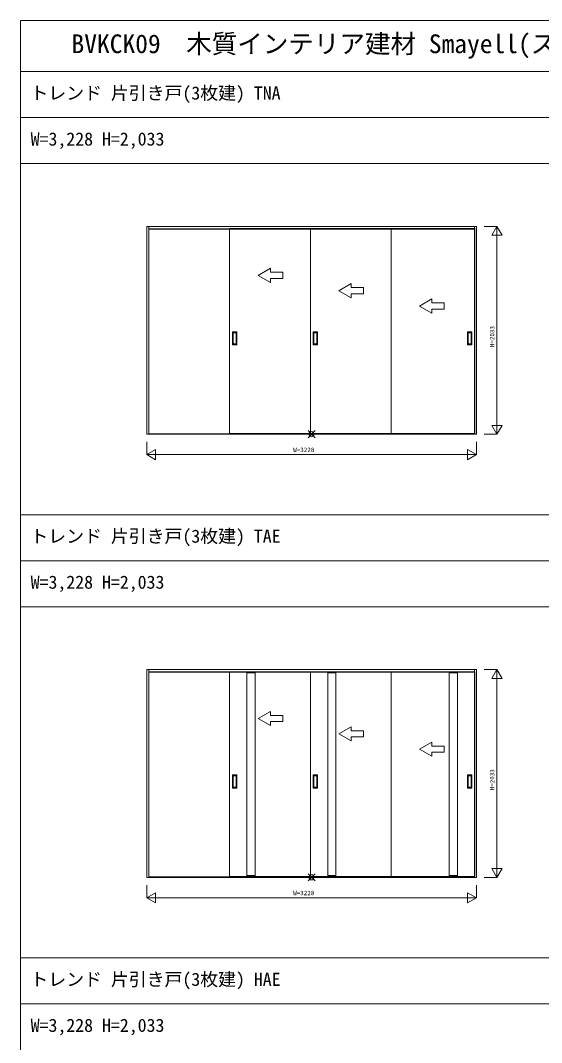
# Model space of a CAD drawing. Units: millimetres, scale not verified. Extents: x -14341 to 14341, y -10000 to 10000.
# Drawn here: x -14341 to -9240, y 1 to 10000 of the extents above; entities that cross this region are included whole.
import ezdxf
from ezdxf.enums import TextEntityAlignment as Align

# ---------------------------------------------------------------- set-up
doc = ezdxf.new("R2010")
doc.units = ezdxf.units.MM
doc.header["$LTSCALE"] = 50
doc.layers.add('0-0_0', color=7, linetype='Continuous')
for name, color, linetype, lineweight in [('0-1_YKK_F1', 7, 'Continuous', 18), ('0-2_YKK_IN', 1, 'Continuous', 18), ('0-3_YKK_A1', 4, 'Continuous', 18), ('0-4_YKK_N1', 2, 'Continuous', 18)]:
    doc.layers.add(name, color=color, linetype=linetype, lineweight=lineweight)
doc.styles.add('ＭＳ ゴシック', font='')
doc.styles.get('ＭＳ ゴシック').set_extended_font_data('MS Gothic')

msp = doc.modelspace()

# ---------------------------------------------------------------- linework, layer by layer
at = {"layer": '0-1_YKK_F1'}
for p, q in [((-14340.51, -10000), (-14340.51, 10000)), ((-14340.51, 10000), (14340.51, 10000)), ((-14340.51, 9500), (14159.49, 9500)), ((-14340.51, 9050), (14159.49, 9050)), ((-14340.51, 8600), (14159.49, 8600)), ((-14340.51, 5165), (14159.49, 5165)), ((-14340.51, 4715), (14159.49, 4715)), ((-14340.51, 4265), (14159.49, 4265)), ((-14340.51, 830), (14159.49, 830)), ((-14340.51, 380), (14159.49, 380))]:
    msp.add_line(p, q, dxfattribs=at)
at = {"layer": '0-2_YKK_IN'}
for p, q in [((-11525.86, 5917.14), (-11455.15, 5987.86)), ((-11525.86, 5987.86), (-11455.15, 5917.14)), ((-11525.86, 1582.14), (-11455.15, 1652.86)), ((-11525.86, 1652.86), (-11455.15, 1582.14))]:
    msp.add_line(p, q, dxfattribs=at)
for centre in [(-11490.51, 5952.5), (-11490.51, 1617.5)]:
    msp.add_circle(centre, 25, dxfattribs=at)
at = {"layer": '0-3_YKK_A1'}
for p, q in [((-13104.51, 7985.5), (-9876.51, 7985.5)), ((-13104.51, 5952.5), (-13104.51, 7985.5)), ((-13084.51, 7985.5), (-13084.51, 7955.5)), ((-13084.51, 7961.5), (-9896.51, 7961.5)), ((-13084.51, 7958.5), (-9896.51, 7958.5)), ((-13084.51, 5956.5), (-13084.51, 7955.5)), ((-9896.51, 7985.5), (-9896.51, 7955.5)), ((-9896.51, 5956.5), (-9896.51, 7955.5)), ((-9893.01, 5960.5), (-9893.01, 7964.5)), ((-9876.51, 5952.5), (-9876.51, 7985.5)), ((-12013.01, 7506), (-11893.01, 7575.28)), ((-12013.01, 7506), (-11893.01, 7436.72)), ((-11893.01, 7536), (-11893.01, 7575.28)), ((-11893.01, 7436.72), (-11893.01, 7476)), ((-11223.01, 7356), (-11103.01, 7425.28)), ((-11103.01, 7386), (-11103.01, 7425.28)), ((-11223.01, 7356), (-11103.01, 7286.72)), ((-11103.01, 7286.72), (-11103.01, 7326)), ((-10433.01, 7206), (-10313.01, 7275.28)), ((-10433.01, 7206), (-10313.01, 7136.72)), ((-10313.01, 7236), (-10313.01, 7275.28)), ((-10313.01, 7136.72), (-10313.01, 7176)), ((-12264.01, 6826.5), (-12264.01, 6954.5)), ((-12223.01, 6955.5), (-12263.01, 6955.5)), ((-12258.01, 6836.5), (-12258.01, 6944.5)), ((-12257.01, 6945.5), (-12229.01, 6945.5)), ((-12228.01, 6944.5), (-12228.01, 6836.5)), ((-12222.01, 6826.5), (-12222.01, 6954.5)), ((-11474.01, 6826.5), (-11474.01, 6954.5)), ((-11433.01, 6955.5), (-11473.01, 6955.5)), ((-11468.01, 6836.5), (-11468.01, 6944.5)), ((-11467.01, 6945.5), (-11439.01, 6945.5)), ((-11438.01, 6944.5), (-11438.01, 6836.5)), ((-11432.01, 6826.5), (-11432.01, 6954.5)), ((-9964.01, 6826.5), (-9964.01, 6954.5)), ((-9963.01, 6955.5), (-9923.01, 6955.5)), ((-9958.01, 6944.5), (-9958.01, 6836.5)), ((-9929.01, 6945.5), (-9957.01, 6945.5)), ((-9928.01, 6836.5), (-9928.01, 6944.5)), ((-9922.01, 6826.5), (-9922.01, 6954.5)), ((-12223.01, 6825.5), (-12263.01, 6825.5)), ((-12229.01, 6835.5), (-12257.01, 6835.5)), ((-11433.01, 6825.5), (-11473.01, 6825.5)), ((-11439.01, 6835.5), (-11467.01, 6835.5)), ((-9963.01, 6825.5), (-9923.01, 6825.5)), ((-9957.01, 6835.5), (-9929.01, 6835.5)), ((-9876.51, 5952.5), (-13104.51, 5952.5)), ((-13084.51, 5952.5), (-13084.51, 5956.5)), ((-9896.51, 5956.5), (-13084.51, 5956.5)), ((-12293.01, 5960.5), (-11503.01, 5960.5)), ((-11503.01, 5960.5), (-10713.01, 5960.5)), ((-10713.01, 5960.5), (-9893.01, 5960.5)), ((-9896.51, 5952.5), (-9896.51, 5956.5)), ((-13104.51, 3650.5), (-9876.51, 3650.5)), ((-13104.51, 1617.5), (-13104.51, 3650.5)), ((-13084.51, 3650.5), (-13084.51, 3620.5)), ((-13084.51, 3626.5), (-9896.51, 3626.5)), ((-13084.51, 3623.5), (-9896.51, 3623.5)), ((-13084.51, 1621.5), (-13084.51, 3620.5)), ((-10463.01, 3629.5), (-10143.01, 3629.5)), ((-10143.01, 1625.5), (-10143.01, 3629.5)), ((-10063.01, 1625.5), (-10063.01, 3629.5)), ((-10063.01, 3629.5), (-9893.01, 3629.5)), ((-9896.51, 3650.5), (-9896.51, 3620.5)), ((-9896.51, 1621.5), (-9896.51, 3620.5)), ((-9893.01, 3629.5), (-9893.01, 1625.5)), ((-9876.51, 1617.5), (-9876.51, 3650.5)), ((-12013.01, 3171), (-11893.01, 3240.28)), ((-11893.01, 3201), (-11893.01, 3240.28)), ((-12013.01, 3171), (-11893.01, 3101.72)), ((-11893.01, 3101.72), (-11893.01, 3141)), ((-11223.01, 3021), (-11103.01, 3090.28)), ((-11223.01, 3021), (-11103.01, 2951.72)), ((-11103.01, 3051), (-11103.01, 3090.28)), ((-11103.01, 2951.72), (-11103.01, 2991)), ((-10433.01, 2871), (-10313.01, 2940.28)), ((-10313.01, 2901), (-10313.01, 2940.28)), ((-10433.01, 2871), (-10313.01, 2801.72)), ((-10313.01, 2801.72), (-10313.01, 2841)), ((-12264.01, 2491.5), (-12264.01, 2619.5)), ((-12223.01, 2620.5), (-12263.01, 2620.5)), ((-12258.01, 2501.5), (-12258.01, 2609.5)), ((-12257.01, 2610.5), (-12229.01, 2610.5)), ((-12228.01, 2609.5), (-12228.01, 2501.5)), ((-12222.01, 2491.5), (-12222.01, 2619.5)), ((-11474.01, 2491.5), (-11474.01, 2619.5)), ((-11433.01, 2620.5), (-11473.01, 2620.5)), ((-11468.01, 2501.5), (-11468.01, 2609.5)), ((-11467.01, 2610.5), (-11439.01, 2610.5)), ((-11438.01, 2609.5), (-11438.01, 2501.5)), ((-11432.01, 2491.5), (-11432.01, 2619.5)), ((-9964.01, 2491.5), (-9964.01, 2619.5)), ((-9963.01, 2620.5), (-9923.01, 2620.5)), ((-9958.01, 2609.5), (-9958.01, 2501.5)), ((-9929.01, 2610.5), (-9957.01, 2610.5)), ((-9928.01, 2501.5), (-9928.01, 2609.5)), ((-9922.01, 2491.5), (-9922.01, 2619.5)), ((-12229.01, 2500.5), (-12257.01, 2500.5)), ((-11439.01, 2500.5), (-11467.01, 2500.5)), ((-9957.01, 2500.5), (-9929.01, 2500.5)), ((-12223.01, 2490.5), (-12263.01, 2490.5)), ((-11433.01, 2490.5), (-11473.01, 2490.5)), ((-9963.01, 2490.5), (-9923.01, 2490.5)), ((-9876.51, 1617.5), (-13104.51, 1617.5)), ((-13084.51, 1617.5), (-13084.51, 1621.5)), ((-9896.51, 1621.5), (-13084.51, 1621.5)), ((-12123.01, 1636), (-12043.01, 1636)), ((-12043.01, 1626), (-12123.01, 1626)), ((-11333.01, 1636), (-11253.01, 1636)), ((-11253.01, 1626), (-11333.01, 1626)), ((-10713.01, 1625.5), (-10463.01, 1625.5)), ((-10143.01, 1625.5), (-10463.01, 1625.5)), ((-10063.01, 1636), (-10143.01, 1636)), ((-10143.01, 1626), (-10063.01, 1626)), ((-9893.01, 1625.5), (-10063.01, 1625.5)), ((-9896.51, 1617.5), (-9896.51, 1621.5))]:
    msp.add_line(p, q, dxfattribs=at)
for points in [[(-11503.01, 7964.5), (-12293.01, 7964.5), (-12293.01, 5960.5)], [(-10713.01, 7964.5), (-11503.01, 7964.5), (-11503.01, 5960.5)], [(-9893.01, 7964.5), (-10713.01, 7964.5), (-10713.01, 5960.5)], [(-11893.01, 7536), (-11773.01, 7536), (-11773.01, 7476), (-11893.01, 7476)], [(-11103.01, 7386), (-10983.01, 7386), (-10983.01, 7326), (-11103.01, 7326)], [(-10313.01, 7236), (-10193.01, 7236), (-10193.01, 7176), (-10313.01, 7176)], [(-11503.01, 1625.5), (-12043.01, 1625.5), (-12043.01, 3629.5), (-11503.01, 3629.5)], [(-10713.01, 1625.5), (-11253.01, 1625.5), (-11253.01, 3629.5), (-10713.01, 3629.5)], [(-10463.01, 3629.5), (-10713.01, 3629.5), (-10713.01, 1625.5)], [(-11893.01, 3201), (-11773.01, 3201), (-11773.01, 3141), (-11893.01, 3141)], [(-11103.01, 3051), (-10983.01, 3051), (-10983.01, 2991), (-11103.01, 2991)], [(-10313.01, 2901), (-10193.01, 2901), (-10193.01, 2841), (-10313.01, 2841)]]:
    msp.add_lwpolyline(points, dxfattribs=at)
for points in [[(-12293.01, 1625.5), (-12123.01, 1625.5), (-12123.01, 3629.5), (-12293.01, 3629.5)], [(-12043.01, 3629), (-12123.01, 3629), (-12123.01, 3619), (-12043.01, 3619)], [(-11503.01, 1625.5), (-11333.01, 1625.5), (-11333.01, 3629.5), (-11503.01, 3629.5)], [(-11253.01, 3629), (-11333.01, 3629), (-11333.01, 3619), (-11253.01, 3619)], [(-10143.01, 3629), (-10063.01, 3629), (-10063.01, 3619), (-10143.01, 3619)]]:
    msp.add_lwpolyline(points, close=True, dxfattribs=at)
for centre, start, end in [((-12263.01, 6954.5), 90, 180), ((-12257.01, 6944.5), 90, 180), ((-12229.01, 6944.5), 0, 90), ((-12223.01, 6954.5), 0, 90), ((-11473.01, 6954.5), 90, 180), ((-11467.01, 6944.5), 90, 180), ((-11439.01, 6944.5), 0, 90), ((-11433.01, 6954.5), 0, 90), ((-9963.01, 6954.5), 90, 180), ((-9957.01, 6944.5), 90, 180), ((-9929.01, 6944.5), 360, 90), ((-9923.01, 6954.5), 0, 90), ((-12263.01, 6826.5), 180, 270), ((-12257.01, 6836.5), 180, 270), ((-12229.01, 6836.5), 270, 0), ((-12223.01, 6826.5), 270, 0), ((-11473.01, 6826.5), 180, 270), ((-11467.01, 6836.5), 180, 270), ((-11439.01, 6836.5), 270, 0), ((-11433.01, 6826.5), 270, 0), ((-9963.01, 6826.5), 180, 270), ((-9957.01, 6836.5), 180, 270), ((-9929.01, 6836.5), 270, 360), ((-9923.01, 6826.5), 270, 0), ((-12263.01, 2619.5), 90, 180), ((-12257.01, 2609.5), 90, 180), ((-12229.01, 2609.5), 0, 90), ((-12223.01, 2619.5), 0, 90), ((-11473.01, 2619.5), 90, 180), ((-11467.01, 2609.5), 90, 180), ((-11439.01, 2609.5), 0, 90), ((-11433.01, 2619.5), 0, 90), ((-9963.01, 2619.5), 90, 180), ((-9957.01, 2609.5), 90, 180), ((-9929.01, 2609.5), 360, 90), ((-9923.01, 2619.5), 0, 90), ((-12257.01, 2501.5), 180, 270), ((-12229.01, 2501.5), 270, 0), ((-11467.01, 2501.5), 180, 270), ((-11439.01, 2501.5), 270, 0), ((-9957.01, 2501.5), 180, 270), ((-9929.01, 2501.5), 270, 360), ((-12263.01, 2491.5), 180, 270), ((-12223.01, 2491.5), 270, 0), ((-11473.01, 2491.5), 180, 270), ((-11433.01, 2491.5), 270, 0), ((-9963.01, 2491.5), 180, 270), ((-9923.01, 2491.5), 270, 0)]:
    msp.add_arc(centre, 1, start, end, dxfattribs=at)
at = {"layer": '0-4_YKK_N1'}
for p, q in [((-9801.51, 7985.5), (-9676.51, 7985.5)), ((-9726.51, 7898.9), (-9626.51, 7898.9)), ((-9676.51, 7985.5), (-9676.51, 5952.5)), ((-9726.51, 6039.1), (-9626.51, 6039.1)), ((-9801.51, 5952.5), (-9676.51, 5952.5)), ((-13104.51, 5752.5), (-13017.91, 5802.5)), ((-13017.91, 5802.5), (-13017.91, 5702.5)), ((-9963.11, 5802.5), (-9876.51, 5752.5)), ((-9876.51, 5877.5), (-9876.51, 5752.5)), ((-13104.51, 5752.5), (-13017.91, 5702.5)), ((-9801.51, 3650.5), (-9676.51, 3650.5)), ((-9676.51, 3650.5), (-9676.51, 1617.5)), ((-9726.51, 3563.9), (-9626.51, 3563.9)), ((-9726.51, 1704.1), (-9626.51, 1704.1)), ((-9801.51, 1617.5), (-9676.51, 1617.5)), ((-9876.51, 1542.5), (-9876.51, 1417.5)), ((-13104.51, 1417.5), (-13017.91, 1467.5)), ((-13104.51, 1417.5), (-13017.91, 1367.5)), ((-13017.91, 1467.5), (-13017.91, 1367.5)), ((-9963.11, 1467.5), (-9876.51, 1417.5))]:
    msp.add_line(p, q, dxfattribs=at)
for points in [[(-9726.51, 7898.9), (-9676.51, 7985.5), (-9626.51, 7898.9)], [(-9726.51, 6039.1), (-9676.51, 5952.5), (-9626.51, 6039.1)], [(-13104.51, 5877.5), (-13104.51, 5752.5), (-9876.51, 5752.5)], [(-9963.11, 5802.5), (-9963.11, 5702.5), (-9876.51, 5752.5)], [(-9726.51, 3563.9), (-9676.51, 3650.5), (-9626.51, 3563.9)], [(-9726.51, 1704.1), (-9676.51, 1617.5), (-9626.51, 1704.1)], [(-13104.51, 1542.5), (-13104.51, 1417.5), (-9876.51, 1417.5)], [(-9963.11, 1467.5), (-9963.11, 1367.5), (-9876.51, 1417.5)]]:
    msp.add_lwpolyline(points, dxfattribs=at)

# ---------------------------------------------------------------- texts
at = {"layer": '0-0_0', "style": 'ＭＳ ゴシック'}
for s, height, p in [('BVKCK09  木質インテリア建材 Smayell(スマエル) 室内引戸 ラウンドレールタイプ トレンド 片引き戸(3枚建) 呼称幅(W)322 意匠図', 183.3, (-13840.51, 9625)), ('トレンド 片引き戸(3枚建) TNA', 128.3, (-14242.51, 9187.5)), ('W=3,228 H=2,033', 128.3, (-14240.51, 8737.5)), ('トレンド 片引き戸(3枚建) TAE', 128.3, (-14242.51, 4852.5)), ('W=3,228 H=2,033', 128.3, (-14240.51, 4402.5)), ('トレンド 片引き戸(3枚建) HAE', 128.3, (-14242.51, 517.5)), ('W=3,228 H=2,033', 128.3, (-14240.51, 67.5))]:
    msp.add_text(s, height=height, dxfattribs=at).set_placement(p, align=Align.BOTTOM_LEFT)
at = {"layer": '0-4_YKK_N1', "color": 7, "style": 'ＭＳ ゴシック'}
for p in [(-9688.51, 6804), (-9688.51, 2469)]:
    msp.add_text('H=2033', height=43.99, rotation=90, dxfattribs=at).set_placement(p, align=Align.BOTTOM_LEFT)
for p in [(-11670.51, 5764.5), (-11670.51, 1429.5)]:
    msp.add_text('W=3228', height=43.99, dxfattribs=at).set_placement(p, align=Align.BOTTOM_LEFT)

doc.saveas('drawing.dxf')
